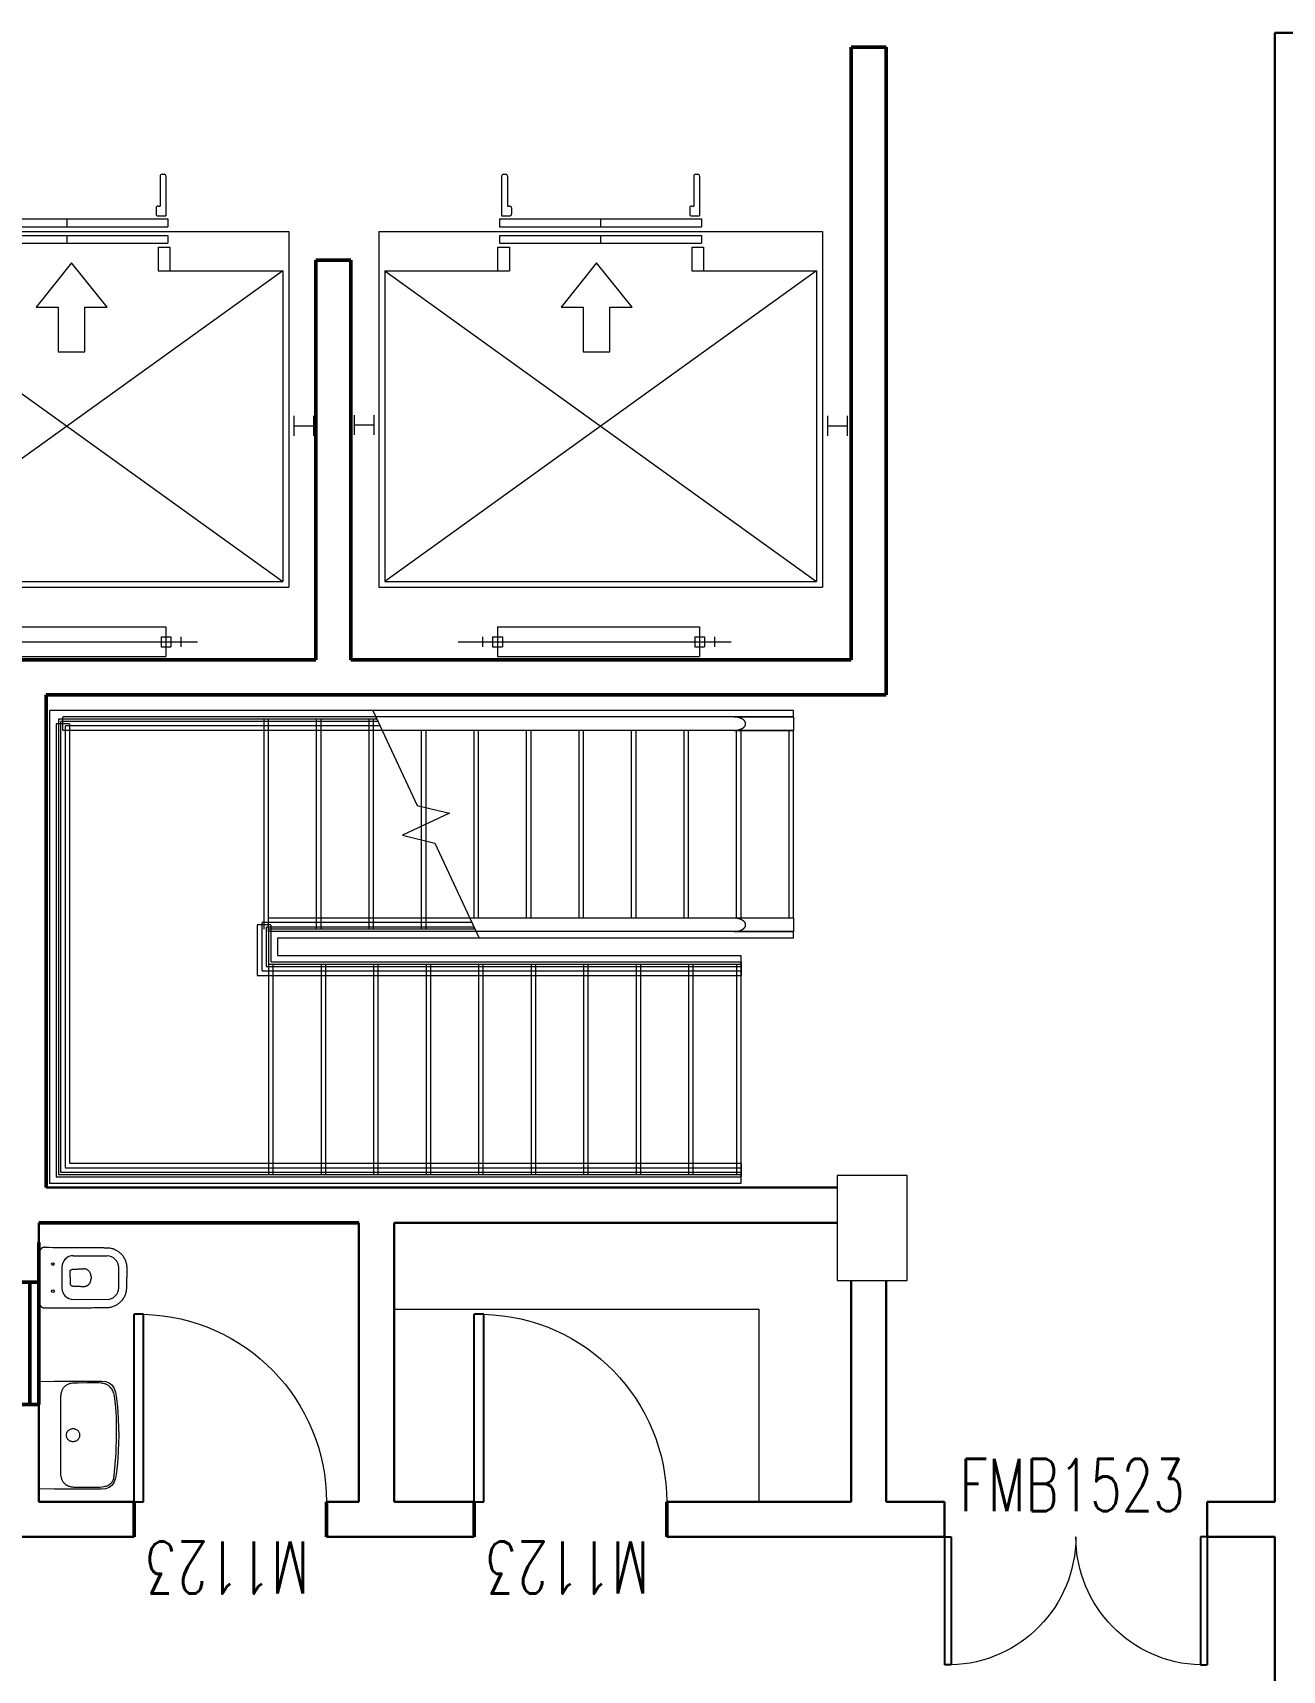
# Model space of a CAD drawing. Header units: inches. Extents: x 675 to 51927, y 19035 to 68555.
# Drawn here: x 27524 to 34664, y 35730 to 45085 of the extents above; entities that cross this region are included whole.
import ezdxf

# ---------------------------------------------------------------- set-up
doc = ezdxf.new("R2010")
doc.units = ezdxf.units.IN
doc.header["$LTSCALE"] = 0.5
doc.header["$MEASUREMENT"] = 0
doc.linetypes.add('Overhead 1_16_', pattern=[2.579687, 1.5875, -0.992188])
for name, color, linetype, lineweight in [('00I-FURN', 30, 'Continuous', 9), ('A-FLOR-HRAL', 11, 'Continuous', 9), ('A-FLOR-HRAL-MBND', 5, 'Overhead 1_16_', 9), ('Column', 192, 'Continuous', 13), ('S-STRS', 31, 'Continuous', 9), ('S-STRS-MBND', 50, 'Overhead 1_16_', 9), ('Wall', 113, 'Continuous', 50), ('Window Interior', 170, 'Continuous', 50)]:
    doc.layers.add(name, color=color, linetype=linetype, lineweight=lineweight)
for name, color, linetype in [('Door Double', 220, 'Continuous'), ('DOOR Single', 242, 'Continuous'), ('DOOR_FIRE_TEXT', 7, 'Continuous'), ('WINDOW_TEXT', 7, 'Continuous')]:
    doc.layers.add(name, color=color, linetype=linetype)
doc.styles.add('_TCH_WINDOW', font='SIMPLEX', dxfattribs={"height": 3.5, "bigfont": 'GBCBIG'})

# ---------------------------------------------------------------- blocks, each defined once
blk = doc.blocks.new('$WINLIB2D$00000004')
at = {"color": 0}
for points in [[(-0.5, 0.5), (-0.5, -0.5)], [(-0.5, 0.5), (0.5, 0.5)], [(0.5, -0.5), (0.5, 0.5)], [(-0.5, 0.241), (0.5, 0.241)], [(-0.5, -0.5), (0.5, -0.5)]]:
    blk.add_lwpolyline(points, dxfattribs=at)
blk = doc.blocks.new('$DorLib2D$00000002')
for p, q in [((-0.5, 0), (-0.5, 0.4875)), ((-0.475, 0.4875), (-0.5, 0.4875)), ((-0.475, 0), (-0.475, 0.4875)), ((0.475, 0), (0.475, 0.4875)), ((0.475, 0.4875), (0.5, 0.4875)), ((0.5, 0), (0.5, 0.4875)), ((-0.5, 0), (-0.475, 0)), ((0.5, 0), (0.475, 0))]:
    blk.add_line(p, q)
at = {"lineweight": 13}
for centre, start, end in [((-0.4875, 0), 0, 88.53072), ((0.4875, 0), 91.46928, 180)]:
    blk.add_arc(centre, 0.4875, start, end, dxfattribs=at)
blk = doc.blocks.new('$DorLib2D$00000001')
for p, q in [((0.45, 0.975), (0.5, 0.975)), ((0.45, 0), (0.45, 0.975)), ((0.5, 0), (0.5, 0.975)), ((0.5, 0), (0.45, 0))]:
    blk.add_line(p, q)
at = {"lineweight": 13}
blk.add_arc((0.475, 0), 0.975, 91.46928, 180, dxfattribs=at)

msp = doc.modelspace()

# ---------------------------------------------------------------- linework, layer by layer
at = {"layer": '00I-FURN'}
for p, q in [((28251.7, 44265.2), (28251.7, 44095.5)), ((28263.1, 44276.6), (28274.4, 44276.6)), ((28285.7, 44265.2), (28285.7, 44038.9)), ((30203.4, 44265.2), (30203.4, 44038.9)), ((30214.7, 44276.6), (30226, 44276.6)), ((30237.3, 44265.2), (30237.3, 44095.5)), ((31301, 44265.2), (31301, 44095.5)), ((31312.3, 44276.6), (31323.7, 44276.6)), ((31335, 44265.2), (31335, 44038.9)), ((28229.1, 44084.2), (28229.1, 44050.2)), ((28240.4, 44095.5), (28251.7, 44095.5)), ((30237.3, 44095.5), (30248.6, 44095.5)), ((30259.9, 44084.2), (30259.9, 44050.2)), ((31278.4, 44084.2), (31278.4, 44050.2)), ((31289.7, 44095.5), (31301, 44095.5)), ((27142.8, 44022.5), (28297, 44022.5)), ((27142.8, 43977.3), (28297, 43977.3)), ((27719.9, 44022.5), (27719.9, 43977.3)), ((28240.4, 44038.9), (28285.7, 44038.9)), ((28297, 44022.5), (28297, 43977.3)), ((30192, 44022.5), (31346.3, 44022.5)), ((30192, 44022.5), (30192, 43977.3)), ((30192, 43977.3), (31346.3, 43977.3)), ((30203.4, 44038.9), (30248.6, 44038.9)), ((30769.2, 44022.5), (30769.2, 43977.3)), ((31289.7, 44038.9), (31335, 44038.9)), ((31346.3, 44022.5), (31346.3, 43977.3)), ((26452.5, 43950.5), (28987.3, 43950.5)), ((27142.8, 43927.9), (28297, 43927.9)), ((27142.8, 43882.6), (28297, 43882.6)), ((27719.9, 43927.9), (27719.9, 43882.6)), ((28297, 43927.9), (28297, 43882.6)), ((28987.3, 43950.5), (28987.3, 41917)), ((29501.7, 43950.5), (29501.7, 41917)), ((29501.7, 43950.5), (32036.6, 43950.5)), ((30192, 43927.9), (31346.3, 43927.9)), ((30192, 43927.9), (30192, 43882.6)), ((30192, 43882.6), (31346.3, 43882.6)), ((30769.2, 43927.9), (30769.2, 43882.6)), ((31346.3, 43927.9), (31346.3, 43882.6)), ((32036.6, 43950.5), (32036.6, 41917)), ((28240.4, 43860), (28240.4, 43724.2)), ((28240.4, 43860), (28308.3, 43860)), ((28308.3, 43860), (28308.3, 43724.2)), ((30180.7, 43860), (30248.6, 43860)), ((30180.7, 43860), (30180.7, 43724.2)), ((30248.6, 43860), (30248.6, 43724.2)), ((31289.7, 43860), (31289.7, 43724.2)), ((31289.7, 43860), (31357.6, 43860)), ((31357.6, 43860), (31357.6, 43724.2)), ((26486.4, 43724.2), (28953.4, 41950.9)), ((28953.4, 43724.2), (26486.4, 41950.9)), ((27746.4, 43771.3), (27543.2, 43517.3)), ((27949.6, 43517.3), (27746.4, 43771.3)), ((28240.4, 43724.2), (28953.4, 43724.2)), ((28953.4, 43724.2), (28953.4, 41950.9)), ((29535.7, 43724.2), (29535.7, 41950.9)), ((29535.7, 43724.2), (30248.6, 43724.2)), ((29535.7, 43724.2), (32002.6, 41950.9)), ((32002.6, 43724.2), (29535.7, 41950.9)), ((30746.4, 43771.3), (30543.2, 43517.3)), ((30949.6, 43517.3), (30746.4, 43771.3)), ((31289.7, 43724.2), (32002.6, 43724.2)), ((32002.6, 43724.2), (32002.6, 41950.9)), ((27543.2, 43517.3), (27670.2, 43517.3)), ((27670.2, 43517.3), (27670.2, 43263.3)), ((27822.6, 43517.3), (27949.6, 43517.3)), ((27822.6, 43263.3), (27822.6, 43517.3)), ((30543.2, 43517.3), (30670.2, 43517.3)), ((30670.2, 43517.3), (30670.2, 43263.3)), ((30822.6, 43263.3), (30822.6, 43517.3)), ((30822.6, 43517.3), (30949.6, 43517.3)), ((27670.2, 43263.3), (27822.6, 43263.3)), ((30670.2, 43263.3), (30822.6, 43263.3)), ((29015.6, 42896.4), (29015.6, 42783.2)), ((29128.8, 42896.4), (29128.8, 42783.2)), ((29360.3, 42900.9), (29360.3, 42787.8)), ((29473.5, 42900.9), (29473.5, 42787.8)), ((32064.9, 42896.4), (32064.9, 42783.2)), ((32178, 42896.4), (32178, 42783.2)), ((29015.6, 42839.8), (29128.8, 42839.8)), ((29473.5, 42844.3), (29360.3, 42844.3)), ((32064.9, 42839.8), (32178, 42839.8)), ((26452.5, 41917), (28987.3, 41917)), ((26486.4, 41950.9), (28953.4, 41950.9)), ((29501.7, 41917), (32036.6, 41917)), ((29535.7, 41950.9), (32002.6, 41950.9)), ((27130.3, 41690.7), (28285.7, 41690.7)), ((28257.4, 41634.1), (28257.4, 41577.5)), ((28257.4, 41634.1), (28314, 41634.1)), ((28285.7, 41690.7), (28285.7, 41520.9)), ((28314, 41634.1), (28314, 41577.5)), ((28370.6, 41634.1), (28370.6, 41577.5)), ((30094.7, 41634.1), (30094.7, 41577.5)), ((30151.3, 41634.1), (30207.9, 41634.1)), ((30151.3, 41634.1), (30151.3, 41577.5)), ((30179.6, 41690.7), (31335, 41690.7)), ((30179.6, 41690.7), (30179.6, 41520.9)), ((30207.9, 41634.1), (30207.9, 41577.5)), ((31306.7, 41634.1), (31306.7, 41577.5)), ((31306.7, 41634.1), (31363.3, 41634.1)), ((31335, 41690.7), (31335, 41520.9)), ((31363.3, 41634.1), (31363.3, 41577.5)), ((31419.8, 41634.1), (31419.8, 41577.5)), ((26906.3, 41605.8), (28464.8, 41605.8)), ((28257.4, 41577.5), (28314, 41577.5)), ((29955.6, 41605.8), (31514.1, 41605.8)), ((30151.3, 41577.5), (30207.9, 41577.5)), ((31306.7, 41577.5), (31363.3, 41577.5)), ((27130.3, 41520.9), (28285.7, 41520.9)), ((30179.6, 41520.9), (31335, 41520.9)), ((27756.1, 38097.9), (27949.1, 38096.9)), ((27691.3, 38033.4), (27691.3, 37912.5)), ((28015.3, 37915.4), (28015.3, 38030.5)), ((27857.3, 37980.2), (27857.3, 37965.7)), ((27756.1, 37848), (27949.1, 37849)), ((31674.6, 37791.4), (29588.5, 37791.4)), ((31674.6, 36691.3), (31674.6, 37791.4)), ((27559.8, 37379.9), (27647.5, 37381.2)), ((27647.5, 37381.2), (27737.2, 37381.8)), ((27691.7, 37329.9), (27690.4, 37327)), ((27693.1, 37332.8), (27691.7, 37329.9)), ((27694.6, 37335.5), (27693.1, 37332.8)), ((27696.3, 37338.3), (27694.6, 37335.5)), ((27698.2, 37340.9), (27696.3, 37338.3)), ((27700.1, 37343.4), (27698.2, 37340.9)), ((27702.2, 37345.9), (27700.1, 37343.4)), ((27704.5, 37348.3), (27702.2, 37345.9)), ((27706.8, 37350.5), (27704.5, 37348.3)), ((27709.2, 37352.7), (27706.8, 37350.5)), ((27711.8, 37354.7), (27709.2, 37352.7)), ((27714.4, 37356.7), (27711.8, 37354.7)), ((27717.1, 37358.5), (27714.4, 37356.7)), ((27719.9, 37360.2), (27717.1, 37358.5)), ((27722.7, 37361.7), (27719.9, 37360.2)), ((27725.6, 37363.1), (27722.7, 37361.7)), ((27728.6, 37364.4), (27725.6, 37363.1)), ((27731.6, 37365.6), (27728.6, 37364.4)), ((27734.7, 37366.6), (27731.6, 37365.6)), ((27737.8, 37367.4), (27734.7, 37366.6)), ((27737.2, 37381.8), (27782, 37381.8)), ((27744.1, 37368.8), (27737.8, 37367.4)), ((27750.6, 37369.7), (27744.1, 37368.8)), ((27757.1, 37370.3), (27750.6, 37369.7)), ((27770.3, 37370.7), (27757.1, 37370.3)), ((27783.6, 37370.7), (27770.3, 37370.7)), ((27782, 37381.8), (27826.8, 37381.7)), ((27835.9, 37371.2), (27783.6, 37370.7)), ((27826.8, 37381.7), (27871.7, 37381.4)), ((27888.1, 37371.3), (27835.9, 37371.2)), ((27871.7, 37381.4), (27916.5, 37380.8)), ((27901.4, 37371.1), (27888.1, 37371.3)), ((27914.6, 37370.4), (27901.4, 37371.1)), ((27921.1, 37369.7), (27914.6, 37370.4)), ((27916.5, 37380.8), (27939.1, 37378.7)), ((27927.6, 37368.6), (27921.1, 37369.7)), ((27933.9, 37367.1), (27927.6, 37368.6)), ((27936.9, 37366.1), (27933.9, 37367.1)), ((27940, 37365.1), (27936.9, 37366.1)), ((27939.1, 37378.7), (27960.1, 37372)), ((27943, 37363.8), (27940, 37365.1)), ((27945.9, 37362.5), (27943, 37363.8)), ((27948.8, 37361), (27945.9, 37362.5)), ((27951.6, 37359.4), (27948.8, 37361)), ((27957.1, 37355.8), (27951.6, 37359.4)), ((27962.2, 37351.7), (27957.1, 37355.8)), ((27960.1, 37372), (27977.8, 37358.6)), ((27967, 37347.3), (27962.2, 37351.7)), ((27971.4, 37342.4), (27967, 37347.3)), ((27975.5, 37337.3), (27971.4, 37342.4)), ((27979, 37331.8), (27975.5, 37337.3)), ((27977.8, 37358.6), (27990.5, 37340)), ((27982.1, 37326.1), (27979, 37331.8)), ((27990.5, 37340), (27997.4, 37318.9)), ((27683, 37281.8), (27682.2, 37072.9)), ((27683.8, 37295.1), (27683, 37281.8)), ((27684.4, 37301.7), (27683.8, 37295.1)), ((27685.3, 37308.2), (27684.4, 37301.7)), ((27686.6, 37314.7), (27685.3, 37308.2)), ((27688.3, 37320.9), (27686.6, 37314.7)), ((27689.3, 37324), (27688.3, 37320.9)), ((27690.4, 37327), (27689.3, 37324)), ((27984.7, 37320.2), (27982.1, 37326.1)), ((27987, 37314.2), (27984.7, 37320.2)), ((27988.8, 37307.9), (27987, 37314.2)), ((27991.8, 37295.1), (27988.8, 37307.9)), ((27993.9, 37282.1), (27991.8, 37295.1)), ((27998.9, 37230.2), (27993.9, 37282.1)), ((27997.4, 37318.9), (28000.9, 37296.6)), ((28000.9, 37296.6), (28006, 37252.1)), ((28006, 37252.1), (28009.8, 37207.4)), ((28002.2, 37178.1), (27998.9, 37230.2)), ((28003.7, 37073.7), (28002.2, 37178.1)), ((28009.8, 37207.4), (28012.9, 37162.6)), ((28012.9, 37162.6), (28015.4, 37073)), ((27682.2, 37072.9), (27682.1, 36864.1)), ((27716.8, 37072.9), (27717, 37076.6)), ((27717, 37069.2), (27716.8, 37072.9)), ((27717, 37076.6), (27717.5, 37080.3)), ((27717.5, 37065.6), (27717, 37069.2)), ((27717.5, 37080.3), (27718.4, 37083.9)), ((27718.4, 37062), (27717.5, 37065.6)), ((27718.4, 37083.9), (27719.7, 37087.4)), ((27719.7, 37058.5), (27718.4, 37062)), ((27719.7, 37087.4), (27721.3, 37090.7)), ((27721.3, 37055.1), (27719.7, 37058.5)), ((27721.3, 37090.7), (27723.2, 37093.9)), ((27723.2, 37052), (27721.3, 37055.1)), ((27723.2, 37093.9), (27725.4, 37096.9)), ((27725.4, 37049), (27723.2, 37052)), ((27725.4, 37096.9), (27727.8, 37099.6)), ((27727.8, 37046.2), (27725.4, 37049)), ((27727.8, 37099.6), (27730.6, 37102.1)), ((27730.6, 37102.1), (27733.6, 37104.3)), ((27733.6, 37104.3), (27736.7, 37106.2)), ((27736.7, 37106.2), (27740.1, 37107.8)), ((27740.1, 37107.8), (27743.6, 37109)), ((27743.6, 37109), (27747.2, 37109.9)), ((27747.2, 37109.9), (27750.8, 37110.5)), ((27750.8, 37110.5), (27754.5, 37110.7)), ((27754.5, 37110.7), (27758.2, 37110.5)), ((27758.2, 37110.5), (27761.9, 37109.9)), ((27761.9, 37109.9), (27765.5, 37109)), ((27765.5, 37109), (27769, 37107.8)), ((27769, 37107.8), (27772.3, 37106.2)), ((27772.3, 37106.2), (27775.5, 37104.3)), ((27775.5, 37104.3), (27778.5, 37102.1)), ((27778.5, 37102.1), (27781.2, 37099.6)), ((27781.2, 37099.6), (27783.7, 37096.9)), ((27783.7, 37049), (27781.2, 37046.2)), ((27783.7, 37096.9), (27785.9, 37093.9)), ((27785.9, 37052), (27783.7, 37049)), ((27785.9, 37093.9), (27787.8, 37090.7)), ((27787.8, 37055.1), (27785.9, 37052)), ((27787.8, 37090.7), (27789.4, 37087.4)), ((27789.4, 37058.5), (27787.8, 37055.1)), ((27789.4, 37087.4), (27790.6, 37083.9)), ((27790.6, 37062), (27789.4, 37058.5)), ((27790.6, 37083.9), (27791.5, 37080.3)), ((27791.5, 37065.6), (27790.6, 37062)), ((27791.5, 37080.3), (27792.1, 37076.6)), ((27792.1, 37069.2), (27791.5, 37065.6)), ((27792.1, 37076.6), (27792.3, 37072.9)), ((27792.3, 37072.9), (27792.1, 37069.2)), ((28000.9, 36969.3), (28003.7, 37073.7)), ((28015.4, 37073), (28014.5, 37028.1)), ((27730.6, 37043.8), (27727.8, 37046.2)), ((27733.6, 37041.5), (27730.6, 37043.8)), ((27736.7, 37039.6), (27733.6, 37041.5)), ((27740.1, 37038.1), (27736.7, 37039.6)), ((27743.6, 37036.8), (27740.1, 37038.1)), ((27747.2, 37035.9), (27743.6, 37036.8)), ((27750.8, 37035.4), (27747.2, 37035.9)), ((27754.5, 37035.2), (27750.8, 37035.4)), ((27758.2, 37035.4), (27754.5, 37035.2)), ((27761.9, 37035.9), (27758.2, 37035.4)), ((27765.5, 37036.8), (27761.9, 37035.9)), ((27769, 37038.1), (27765.5, 37036.8)), ((27772.3, 37039.6), (27769, 37038.1)), ((27775.5, 37041.5), (27772.3, 37039.6)), ((27778.5, 37043.8), (27775.5, 37041.5)), ((27781.2, 37046.2), (27778.5, 37043.8)), ((27991.9, 36865.2), (28000.9, 36969.3)), ((28012.9, 36983.3), (28009.9, 36938.6)), ((28014.5, 37028.1), (28012.9, 36983.3)), ((27682.1, 36864.1), (27682.9, 36850.8)), ((27989.2, 36838.7), (27991.9, 36865.2)), ((28006, 36893.9), (28000.9, 36849.3)), ((28009.9, 36938.6), (28006, 36893.9)), ((27682.9, 36850.8), (27683.6, 36844.3)), ((27683.6, 36844.3), (27684.7, 36837.8)), ((27684.7, 36837.8), (27686.1, 36831.4)), ((27686.1, 36831.4), (27687.9, 36825.2)), ((27687.9, 36825.2), (27689, 36822.2)), ((27689, 36822.2), (27690.2, 36819.2)), ((27690.2, 36819.2), (27691.5, 36816.3)), ((27691.5, 36816.3), (27693, 36813.5)), ((27693, 36813.5), (27694.7, 36810.7)), ((27694.7, 36810.7), (27696.5, 36808)), ((27696.5, 36808), (27698.4, 36805.4)), ((27698.4, 36805.4), (27700.4, 36802.9)), ((27700.4, 36802.9), (27702.6, 36800.5)), ((27702.6, 36800.5), (27704.9, 36798.2)), ((27704.9, 36798.2), (27707.2, 36796)), ((27707.2, 36796), (27709.7, 36793.8)), ((27709.7, 36793.8), (27715, 36789.9)), ((27715, 36789.9), (27720.5, 36786.5)), ((27720.5, 36786.5), (27726.3, 36783.5)), ((27726.3, 36783.5), (27729.3, 36782.2)), ((27729.3, 36782.2), (27732.3, 36781.1)), ((27732.3, 36781.1), (27735.4, 36780.1)), ((27735.4, 36780.1), (27738.5, 36779.2)), ((27738.5, 36779.2), (27744.8, 36777.9)), ((27744.8, 36777.9), (27751.2, 36776.9)), ((27751.2, 36776.9), (27757.9, 36776.3)), ((27757.9, 36776.3), (27771.8, 36775.9)), ((27771.8, 36775.9), (27786.5, 36776)), ((27786.5, 36776), (27851, 36776)), ((27851, 36776), (27881.2, 36775.8)), ((27881.2, 36775.8), (27908.6, 36776.6)), ((27908.6, 36776.6), (27921.1, 36777.7)), ((27921.1, 36777.7), (27932.8, 36779.7)), ((27932.8, 36779.7), (27938.4, 36780.9)), ((27938.4, 36780.9), (27943.8, 36782.4)), ((27960.1, 36773.9), (27939.1, 36767.2)), ((27943.8, 36782.4), (27948.9, 36784.2)), ((27948.9, 36784.2), (27953.8, 36786.3)), ((27953.8, 36786.3), (27958.6, 36788.7)), ((27958.6, 36788.7), (27963.1, 36791.3)), ((27977.8, 36787.4), (27960.1, 36773.9)), ((27963.1, 36791.3), (27965.2, 36792.8)), ((27965.2, 36792.8), (27967.3, 36794.4)), ((27967.3, 36794.4), (27969.3, 36796)), ((27969.3, 36796), (27971.2, 36797.7)), ((27971.2, 36797.7), (27973, 36799.6)), ((27973, 36799.6), (27974.8, 36801.5)), ((27974.8, 36801.5), (27976.4, 36803.5)), ((27976.4, 36803.5), (27978, 36805.6)), ((27990.5, 36805.9), (27977.8, 36787.4)), ((27978, 36805.6), (27979.5, 36807.8)), ((27979.5, 36807.8), (27980.8, 36810.1)), ((27980.8, 36810.1), (27982.1, 36812.6)), ((27982.1, 36812.6), (27983.3, 36815.1)), ((27983.3, 36815.1), (27984.3, 36817.8)), ((27984.3, 36817.8), (27985.2, 36820.5)), ((27985.2, 36820.5), (27986.9, 36826.3)), ((27986.9, 36826.3), (27988.1, 36832.4)), ((27988.1, 36832.4), (27989.2, 36838.7)), ((27997.4, 36827.1), (27990.5, 36805.9)), ((28000.9, 36849.3), (27997.4, 36827.1)), ((27647.5, 36764.8), (27559.8, 36766)), ((27737.2, 36764.1), (27647.5, 36764.8)), ((27782, 36764.1), (27737.2, 36764.1)), ((27826.8, 36764.2), (27782, 36764.1)), ((27871.7, 36764.5), (27826.8, 36764.2)), ((27916.5, 36765), (27871.7, 36764.5)), ((27939.1, 36767.2), (27916.5, 36765))]:
    msp.add_line(p, q, dxfattribs=at)
for centre in [(27638.8, 38050.5), (27638.8, 37895.5)]:
    msp.add_circle(centre, 7.5, dxfattribs=at)
for centre, radius, start, end in [((28263.1, 44265.2), 11.3, 90, 180), ((28274.4, 44265.2), 11.3, 0, 90), ((30214.7, 44265.2), 11.3, 90, 180), ((30226, 44265.2), 11.3, 0, 90), ((31312.3, 44265.2), 11.3, 90, 180), ((31323.7, 44265.2), 11.3, 0, 90), ((28240.4, 44084.2), 11.3, 90, 180), ((30248.6, 44084.2), 11.3, 0, 90), ((31289.7, 44084.2), 11.3, 90, 180), ((28240.4, 44050.2), 11.3, 180, 270), ((30248.6, 44050.2), 11.3, 270, 0), ((31289.7, 44050.2), 11.3, 180, 270), ((27593.4, 38112.4), 33.6, 130.81433, 179.99742), ((27755.8, 38033.4), 64.5, 89.70502, 180), ((27948.8, 38030.5), 66.5, 0, 89.70502), ((27755.8, 37912.5), 64.5, 180, 270.29498), ((27948.8, 37915.4), 66.5, 270.29498, 0), ((27593.4, 37833.5), 33.6, 180.00414, 229.20854)]:
    msp.add_arc(centre, radius, start, end, dxfattribs=at)
for points, knots in [([(27594, 38146.3), (27593.4, 38146.3), (27591.6, 38146.3), (27588.8, 38146), (27585.7, 38145.4), (27582.5, 38144.4), (27579.5, 38143.2), (27576.6, 38141.7), (27574, 38140), (27572.5, 38138.7), (27571.8, 38138.2)], [0, 0, 0, 0, 0.0851159, 0.2134022, 0.3486192, 0.4827037, 0.6175376, 0.7538046, 0.8895639, 1, 1, 1, 1]), ([(27594, 38146.3), (27653.3, 38145.9), (27712.6, 38145.5), (27786.6, 38145), (27801.4, 38144.9), (27823.7, 38144.7), (27831.1, 38144.7), (27845.9, 38144.6), (27853.3, 38144.6), (27875.5, 38144.5), (27890.3, 38144.4), (27912.5, 38144.3), (27920, 38144.2), (27931.1, 38144.2), (27934.8, 38144.1), (27940.3, 38144.1), (27942.2, 38144.1), (27945, 38144.1), (27945.9, 38144.1), (27947.7, 38144), (27948.7, 38144), (27949.6, 38144)], [0, 0, 0, 0, 0.5, 0.5, 0.625, 0.625, 0.6875, 0.6875, 0.75, 0.75, 0.875, 0.875, 0.9375, 0.9375, 0.96875, 0.96875, 0.984375, 0.984375, 0.992187, 0.992187, 1, 1, 1, 1]), ([(27949.6, 38144), (27952.3, 38143.9), (27957.6, 38143.6), (27966.5, 38142.3), (27976.1, 38140.2), (27986.4, 38136.9), (27996, 38132.7), (28004.9, 38127.9), (28013.1, 38122.6), (28020.7, 38116.6), (28027.9, 38110), (28034.5, 38102.8), (28040.5, 38095), (28045.8, 38086.8), (28050.4, 38078.1), (28054.2, 38069.2), (28057.2, 38059.9), (28059.5, 38050.4), (28061, 38040.6), (28061.2, 38033.9), (28061.3, 38030.6)], [0, 0, 0, 0, 0.045687, 0.091373, 0.15284, 0.214444, 0.275914, 0.33116, 0.3866, 0.442041, 0.497288, 0.5529, 0.608712, 0.664523, 0.720132, 0.77556, 0.831189, 0.886816, 0.94224, 1, 1, 1, 1]), ([(27737.7, 37973), (27737.7, 37974.4), (27737.7, 37975.9), (27737.7, 37978.2), (27737.8, 37978.9), (27737.8, 37980.4), (27737.8, 37981.1), (27737.9, 37984.9), (27738, 37987.8), (27738.1, 37992.2), (27738.1, 37993.7), (27738.1, 37996.7), (27738.2, 37998.1), (27738.2, 38002.5), (27738.2, 38005.4), (27738.2, 38008.3)], [0, 0, 0, 0, 0.125, 0.125, 0.1875, 0.1875, 0.25, 0.25, 0.5, 0.5, 0.625, 0.625, 0.75, 0.75, 1, 1, 1, 1]), ([(27738.2, 38008.3), (27738.2, 38008.5), (27738.2, 38008.8), (27738.1, 38009.3), (27738.1, 38009.6), (27738.1, 38010.2), (27738.2, 38010.5), (27738.2, 38011), (27738.3, 38011.1), (27738.4, 38011.4), (27738.4, 38011.6), (27738.6, 38012.1), (27738.7, 38012.4), (27738.9, 38012.8), (27739, 38012.9), (27739.1, 38013.2), (27739.2, 38013.4), (27739.5, 38013.8), (27739.7, 38014), (27740.1, 38014.5), (27740.3, 38014.7), (27740.9, 38015.4), (27741.3, 38015.7), (27742.2, 38016.4), (27742.6, 38016.8), (27744, 38017.7), (27744.9, 38018.1), (27746.8, 38019), (27747.8, 38019.4), (27749.7, 38020), (27750.7, 38020.3), (27752.7, 38020.8), (27753.8, 38021), (27755.9, 38021.2), (27757, 38021.3), (27758.1, 38021.3)], [0, 0, 0, 0, 0.03125, 0.03125, 0.0625, 0.0625, 0.09375, 0.09375, 0.109375, 0.109375, 0.125, 0.125, 0.15625, 0.15625, 0.171875, 0.171875, 0.1875, 0.1875, 0.21875, 0.21875, 0.25, 0.25, 0.3125, 0.3125, 0.375, 0.375, 0.5, 0.5, 0.625, 0.625, 0.75, 0.75, 0.875, 0.875, 1, 1, 1, 1]), ([(27758.1, 38021.3), (27761.2, 38021.5), (27767.4, 38021.7), (27776.7, 38022), (27792.1, 38022.6), (27804.5, 38023), (27813.8, 38023.3)], [0, 0, 0, 0, 0.166649, 0.333411, 0.500175, 1, 1, 1, 1]), ([(27857.3, 37980.2), (27857.3, 37983.2), (27857, 37986.1), (27856.2, 37990.3), (27855.8, 37991.8), (27855, 37994.6), (27854.5, 37996), (27852.8, 38000), (27851.5, 38002.6), (27848.3, 38007.3), (27846.4, 38009.5), (27842.4, 38013.5), (27840.2, 38015.2), (27835.4, 38018.3), (27832.9, 38019.6), (27829, 38021.1), (27827.7, 38021.5), (27825.6, 38022.1), (27824.9, 38022.2), (27823.6, 38022.5), (27822.9, 38022.7), (27819.4, 38023.2), (27816.6, 38023.4), (27813.8, 38023.3)], [0, 0, 0, 0, 0.125, 0.125, 0.1875, 0.1875, 0.25, 0.25, 0.375, 0.375, 0.5, 0.5, 0.625, 0.625, 0.75, 0.75, 0.8125, 0.8125, 0.84375, 0.84375, 0.875, 0.875, 1, 1, 1, 1]), ([(28061.3, 38030.6), (28061.4, 38025.2), (28061.4, 38006), (28061.4, 37986.8), (28061.5, 37973)], [0, 0, 0, 0, 0.277738, 1, 1, 1, 1]), ([(27737.7, 37973), (27737.7, 37971.5), (27737.7, 37970), (27737.7, 37967.7), (27737.8, 37967), (27737.8, 37965.5), (27737.8, 37964.8), (27737.9, 37961), (27738, 37958.1), (27738.1, 37953.7), (27738.1, 37952.2), (27738.1, 37949.3), (27738.2, 37947.8), (27738.2, 37943.4), (27738.2, 37940.5), (27738.2, 37937.6)], [0, 0, 0, 0, 0.125, 0.125, 0.1875, 0.1875, 0.25, 0.25, 0.5, 0.5, 0.625, 0.625, 0.75, 0.75, 1, 1, 1, 1]), ([(27738.2, 37937.6), (27738.2, 37937.4), (27738.2, 37937.1), (27738.1, 37936.6), (27738.1, 37936.3), (27738.1, 37935.7), (27738.2, 37935.4), (27738.2, 37934.9), (27738.3, 37934.8), (27738.4, 37934.5), (27738.4, 37934.3), (27738.6, 37933.8), (27738.7, 37933.5), (27738.9, 37933.1), (27739, 37933), (27739.1, 37932.7), (27739.2, 37932.5), (27739.5, 37932.1), (27739.7, 37931.9), (27740.1, 37931.4), (27740.3, 37931.2), (27740.9, 37930.5), (27741.3, 37930.2), (27742.2, 37929.5), (27742.6, 37929.1), (27744, 37928.2), (27744.9, 37927.8), (27746.8, 37926.9), (27747.8, 37926.5), (27749.7, 37925.9), (27750.7, 37925.6), (27752.7, 37925.1), (27753.8, 37924.9), (27755.9, 37924.7), (27757, 37924.6), (27758.1, 37924.6)], [0, 0, 0, 0, 0.03125, 0.03125, 0.0625, 0.0625, 0.09375, 0.09375, 0.109375, 0.109375, 0.125, 0.125, 0.15625, 0.15625, 0.171875, 0.171875, 0.1875, 0.1875, 0.21875, 0.21875, 0.25, 0.25, 0.3125, 0.3125, 0.375, 0.375, 0.5, 0.5, 0.625, 0.625, 0.75, 0.75, 0.875, 0.875, 1, 1, 1, 1]), ([(27758.1, 37924.6), (27761.2, 37924.5), (27767.4, 37924.2), (27776.7, 37923.9), (27792.1, 37923.3), (27804.5, 37922.9), (27813.8, 37922.6)], [0, 0, 0, 0, 0.166649, 0.333411, 0.500175, 1, 1, 1, 1]), ([(27813.8, 37922.6), (27814, 37922.6), (27814.4, 37922.6), (27814.9, 37922.6), (27815.5, 37922.6), (27816.1, 37922.6), (27816.6, 37922.6), (27817.2, 37922.6), (27817.8, 37922.6), (27818.3, 37922.7), (27818.9, 37922.7), (27819.5, 37922.8), (27820, 37922.8), (27820.6, 37922.9), (27821.1, 37923), (27821.7, 37923), (27822.3, 37923.1), (27822.8, 37923.2), (27823.7, 37923.4), (27824.9, 37923.6), (27826.5, 37924.1), (27828.3, 37924.6), (27830.4, 37925.3), (27832.8, 37926.4), (27835.7, 37927.8), (27838.7, 37929.7), (27841.6, 37931.9), (27844.3, 37934.3), (27846.9, 37936.9), (27849.3, 37940.1), (27851.8, 37943.9), (27853.4, 37947.2), (27854.3, 37949.5), (27854.7, 37950.5), (27855, 37951.5), (27855.4, 37952.5), (27855.7, 37953.5), (27856, 37954.6), (27856.2, 37955.7), (27856.5, 37956.9), (27856.7, 37958.1), (27856.9, 37959.3), (27857, 37960.5), (27857.1, 37961.8), (27857.2, 37963.1), (27857.3, 37964.4), (27857.3, 37965.3), (27857.3, 37965.7)], [0, 0, 0, 0, 0.008226, 0.016444, 0.024655, 0.032862, 0.041066, 0.049267, 0.057466, 0.065666, 0.073868, 0.082072, 0.09028, 0.098494, 0.106714, 0.114942, 0.123179, 0.131426, 0.139686, 0.160741, 0.185305, 0.213382, 0.244976, 0.280089, 0.330912, 0.383221, 0.437023, 0.492326, 0.541013, 0.599203, 0.666895, 0.744087, 0.758741, 0.773738, 0.789079, 0.804764, 0.820793, 0.837166, 0.853883, 0.870944, 0.888349, 0.906097, 0.92419, 0.942627, 0.961407, 0.980532, 1, 1, 1, 1]), ([(27949.6, 37801.9), (27952.3, 37802), (27957.6, 37802.3), (27966.5, 37803.6), (27976.1, 37805.7), (27986.4, 37809), (27996, 37813.2), (28004.9, 37818), (28013.1, 37823.3), (28020.7, 37829.3), (28027.9, 37835.9), (28034.5, 37843.1), (28040.5, 37850.9), (28045.8, 37859.1), (28050.4, 37867.8), (28054.2, 37876.7), (28057.2, 37886), (28059.5, 37895.5), (28061, 37905.3), (28061.2, 37912), (28061.3, 37915.3)], [0, 0, 0, 0, 0.045687, 0.091373, 0.15284, 0.214444, 0.275914, 0.33116, 0.3866, 0.442041, 0.497288, 0.5529, 0.608712, 0.664523, 0.720132, 0.77556, 0.831189, 0.886816, 0.94224, 1, 1, 1, 1]), ([(28061.3, 37915.3), (28061.4, 37920.7), (28061.4, 37939.9), (28061.4, 37959.1), (28061.5, 37973)], [0, 0, 0, 0, 0.277738, 1, 1, 1, 1]), ([(27571.8, 37807.8), (27573, 37806.7), (27573.8, 37806.1), (27575, 37805.3), (27575.4, 37805), (27576.3, 37804.5), (27576.7, 37804.3), (27578.8, 37803.1), (27580.6, 37802.3), (27583.4, 37801.3), (27584.3, 37801), (27585.7, 37800.6), (27586.2, 37800.5), (27587.2, 37800.3), (27587.7, 37800.2), (27590.1, 37799.8), (27592.1, 37799.6), (27594, 37799.6)], [0, 0, 0, 0, 0.125, 0.125, 0.1875, 0.1875, 0.25, 0.25, 0.5, 0.5, 0.625, 0.625, 0.6875, 0.6875, 0.75, 0.75, 1, 1, 1, 1]), ([(27594, 37799.6), (27653.3, 37800), (27712.6, 37800.5), (27786.6, 37800.9), (27801.4, 37801), (27823.7, 37801.2), (27831.1, 37801.2), (27845.9, 37801.3), (27853.3, 37801.3), (27875.5, 37801.4), (27890.3, 37801.5), (27912.5, 37801.6), (27920, 37801.7), (27931.1, 37801.7), (27934.8, 37801.8), (27940.3, 37801.8), (27942.2, 37801.8), (27945, 37801.8), (27945.9, 37801.8), (27947.7, 37801.9), (27948.7, 37801.9), (27949.6, 37801.9)], [0, 0, 0, 0, 0.5, 0.5, 0.625, 0.625, 0.6875, 0.6875, 0.75, 0.75, 0.875, 0.875, 0.9375, 0.9375, 0.96875, 0.96875, 0.984375, 0.984375, 0.992187, 0.992187, 1, 1, 1, 1])]:
    msp.add_open_spline(points, degree=3, knots=knots, dxfattribs=at)
at = {"layer": 'A-FLOR-HRAL', "linetype": 'Overhead 1_16_'}
for p, q in [((27696.5, 41099), (27696.5, 41176.4)), ((29485.4, 41176.4), (27696.5, 41176.4)), ((27735.2, 41137.7), (27657.8, 41137.7)), ((27657.8, 41137.7), (27657.8, 38549.8)), ((29521.5, 41099), (27696.5, 41099)), ((27735.2, 41137.7), (27735.2, 38627.2)), ((28884.4, 39988.5), (28807, 39988.5)), ((28807, 39988.5), (28807, 39699)), ((28871.1, 39949.8), (28871.1, 40027.2)), ((30021.3, 40027.2), (28871.1, 40027.2)), ((30057.4, 39949.8), (28871.1, 39949.8)), ((28884.4, 39988.5), (28884.4, 39776.4)), ((28884.4, 39776.4), (31571.4, 39776.4)), ((31571.4, 39776.4), (31571.4, 39699)), ((28807, 39699), (31571.4, 39699)), ((27657.8, 38549.8), (31571.4, 38549.8)), ((27735.2, 38627.2), (31571.4, 38627.2)), ((31571.4, 38627.2), (31571.4, 38549.8))]:
    msp.add_line(p, q, dxfattribs=at)
at = {"layer": 'A-FLOR-HRAL'}
for p, q in [((29485.4, 41176.4), (29521.5, 41099)), ((31871.4, 41176.4), (29485.4, 41176.4)), ((31871.4, 41175.8), (31531.3, 41175.8)), ((31871.4, 41174.8), (31871.4, 41176.4)), ((31871.4, 41099), (29521.5, 41099)), ((31531.3, 41099.6), (31871.4, 41099.6)), ((30021.3, 40027.2), (30057.4, 39949.8)), ((31871.4, 40027.2), (30021.3, 40027.2)), ((31871.4, 39949.8), (30057.4, 39949.8)), ((31871.4, 40026.6), (31531.3, 40026.6)), ((31531.3, 39950.4), (31871.4, 39950.4)), ((31871.4, 40025.6), (31871.4, 40027.2))]:
    msp.add_line(p, q, dxfattribs=at)
for points, knots in [([(31597.8, 41137.7), (31597.6, 41139.8), (31597.2, 41142.8), (31596.1, 41146.1), (31595.3, 41147.8), (31594.7, 41149.2), (31594, 41150.4), (31592.9, 41152.1), (31591.4, 41154.1), (31589.7, 41155.9), (31588.2, 41157.3), (31587.2, 41158.4), (31586.1, 41159.3), (31584.5, 41160.6), (31582.5, 41162.1), (31579.9, 41163.7), (31577.4, 41165.2), (31574.7, 41166.6), (31572, 41167.8), (31569.3, 41169), (31565.5, 41170.4), (31560.8, 41171.9), (31553.1, 41173.8), (31543.2, 41175.4), (31535.3, 41175.8), (31531.3, 41175.8)], [0, 0, 0, 0, 0.071429, 0.107143, 0.125, 0.142857, 0.160714, 0.178571, 0.214286, 0.25, 0.267857, 0.285714, 0.303571, 0.321429, 0.357143, 0.392857, 0.428571, 0.464286, 0.5, 0.535714, 0.571429, 0.642857, 0.714286, 0.857143, 1, 1, 1, 1]), ([(31871.4, 41175.8), (31871.4, 41175.8), (31871.4, 41175.2), (31871.4, 41172.3), (31871.4, 41167.7), (31871.4, 41160.6), (31871.4, 41152.4), (31871.4, 41144.1), (31871.4, 41139.9), (31871.4, 41137.7)], [0, 0, 0, 0, 0.142857, 0.285714, 0.428571, 0.571429, 0.785714, 0.892857, 1, 1, 1, 1]), ([(31531.3, 41099.6), (31536, 41099.6), (31542.9, 41100), (31552.1, 41101.4), (31557.7, 41102.7), (31562.2, 41103.9), (31565.5, 41105), (31568.8, 41106.2), (31572, 41107.5), (31575.2, 41109), (31578.3, 41110.7), (31580.8, 41112.2), (31582.7, 41113.5), (31584.1, 41114.5), (31585.4, 41115.6), (31587.2, 41117.1), (31589.4, 41119.1), (31591.4, 41121.2), (31592.8, 41123.1), (31593.7, 41124.5), (31594.5, 41126), (31595.5, 41128), (31596.9, 41131.7), (31597.6, 41135.2), (31597.8, 41137.7)], [0, 0, 0, 0, 0.166667, 0.25, 0.333333, 0.375, 0.416667, 0.458333, 0.5, 0.541667, 0.583333, 0.625, 0.645833, 0.666667, 0.6875, 0.708333, 0.75, 0.791667, 0.8125, 0.833333, 0.854167, 0.875, 0.916667, 1, 1, 1, 1]), ([(31871.4, 41137.7), (31871.4, 41134.8), (31871.4, 41129.2), (31871.4, 41121), (31871.4, 41113.7), (31871.4, 41106.6), (31871.4, 41102.1), (31871.4, 41100), (31871.4, 41099.6), (31871.4, 41099.6)], [0, 0, 0, 0, 0.142857, 0.285714, 0.428571, 0.571429, 0.785714, 0.892857, 1, 1, 1, 1]), ([(31597.8, 39988.5), (31597.6, 39990.6), (31597.2, 39993.6), (31596.1, 39996.9), (31595.3, 39998.6), (31594.7, 40000), (31594, 40001.2), (31592.9, 40002.9), (31591.4, 40004.9), (31589.7, 40006.7), (31588.2, 40008.1), (31587.2, 40009.2), (31586.1, 40010.1), (31584.5, 40011.4), (31582.5, 40012.9), (31579.9, 40014.5), (31577.4, 40016), (31574.7, 40017.4), (31572, 40018.6), (31569.3, 40019.8), (31565.5, 40021.2), (31560.8, 40022.7), (31553.1, 40024.6), (31543.2, 40026.2), (31535.3, 40026.6), (31531.3, 40026.6)], [0, 0, 0, 0, 0.071429, 0.107143, 0.125, 0.142857, 0.160714, 0.178571, 0.214286, 0.25, 0.267857, 0.285714, 0.303571, 0.321429, 0.357143, 0.392857, 0.428571, 0.464286, 0.5, 0.535714, 0.571429, 0.642857, 0.714286, 0.857143, 1, 1, 1, 1]), ([(31531.3, 39950.4), (31536, 39950.4), (31542.9, 39950.8), (31552.1, 39952.2), (31557.7, 39953.5), (31562.2, 39954.7), (31565.5, 39955.8), (31568.8, 39957), (31572, 39958.3), (31575.2, 39959.8), (31578.3, 39961.5), (31580.8, 39963), (31582.7, 39964.3), (31584.1, 39965.3), (31585.4, 39966.4), (31587.2, 39967.9), (31589.4, 39969.9), (31591.4, 39972), (31592.8, 39973.9), (31593.7, 39975.3), (31594.5, 39976.8), (31595.5, 39978.8), (31596.9, 39982.5), (31597.6, 39986), (31597.8, 39988.5)], [0, 0, 0, 0, 0.166667, 0.25, 0.333333, 0.375, 0.416667, 0.458333, 0.5, 0.541667, 0.583333, 0.625, 0.645833, 0.666667, 0.6875, 0.708333, 0.75, 0.791667, 0.8125, 0.833333, 0.854167, 0.875, 0.916667, 1, 1, 1, 1]), ([(31871.4, 40026.6), (31871.4, 40026.6), (31871.4, 40026), (31871.4, 40023.1), (31871.4, 40018.5), (31871.4, 40011.4), (31871.4, 40003.2), (31871.4, 39994.9), (31871.4, 39990.7), (31871.4, 39988.5)], [0, 0, 0, 0, 0.142857, 0.285714, 0.428571, 0.571429, 0.785714, 0.892857, 1, 1, 1, 1]), ([(31871.4, 39988.5), (31871.4, 39985.6), (31871.4, 39980), (31871.4, 39971.8), (31871.4, 39964.5), (31871.4, 39957.4), (31871.4, 39952.9), (31871.4, 39950.8), (31871.4, 39950.4), (31871.4, 39950.4)], [0, 0, 0, 0, 0.142857, 0.285714, 0.428571, 0.571429, 0.785714, 0.892857, 1, 1, 1, 1])]:
    msp.add_open_spline(points, degree=3, knots=knots, dxfattribs=at)
at = {"layer": 'A-FLOR-HRAL-MBND'}
for p, q in [((27683.8, 41150.4), (27683.8, 38575.8)), ((29497.5, 41150.4), (27683.8, 41150.4)), ((27709.2, 41125), (27709.2, 38601.2)), ((29509.4, 41125), (27709.2, 41125)), ((28833, 40001.2), (28833, 39725)), ((30033.4, 40001.2), (28833, 40001.2)), ((30045.3, 39975.8), (28858.4, 39975.8)), ((28858.4, 39975.8), (28858.4, 39750.4)), ((28833, 39725), (31571.4, 39725)), ((28858.4, 39750.4), (31571.4, 39750.4)), ((31571.4, 39750.4), (31571.4, 39725)), ((27683.8, 38575.8), (31571.4, 38575.8)), ((27709.2, 38601.2), (31571.4, 38601.2)), ((31571.4, 38601.2), (31571.4, 38575.8))]:
    msp.add_line(p, q, dxfattribs=at)
at = {"layer": 'Column'}
for p, q in [((32521.4, 38556.3), (32121.4, 38556.3)), ((32121.4, 38556.3), (32121.4, 37956.3)), ((32521.4, 37956.3), (32521.4, 38556.3)), ((32121.4, 37956.3), (32521.4, 37956.3))]:
    msp.add_line(p, q, dxfattribs=at)
at = {"layer": 'S-STRS'}
for p, q in [((31871.4, 41213.9), (29467.9, 41213.9)), ((31871.4, 41176.4), (31871.4, 41213.9)), ((29771.4, 40658.8), (29771.4, 41099)), ((30071.4, 40027.2), (30071.4, 41099)), ((30371.4, 40027.2), (30371.4, 41099)), ((30671.4, 40027.2), (30671.4, 41099)), ((30971.4, 40027.2), (30971.4, 41099)), ((31271.4, 40027.2), (31271.4, 41099)), ((31571.4, 40027.2), (31571.4, 41099)), ((31871.4, 40027.2), (31871.4, 41099)), ((29771.4, 40467.4), (29771.4, 40563.1)), ((31871.4, 39912.3), (31871.4, 39949.8)), ((31871.4, 39912.3), (30074.9, 39912.3))]:
    msp.add_line(p, q, dxfattribs=at)
at = {"layer": 'S-STRS', "linetype": 'Overhead 1_16_'}
for p, q in [((29746, 40664.9), (29746, 41099)), ((30046, 40027.2), (30046, 41099)), ((30346, 40027.2), (30346, 41099)), ((30646, 40027.2), (30646, 41099)), ((30946, 40027.2), (30946, 41099)), ((31246, 40027.2), (31246, 41099)), ((31546, 40027.2), (31546, 41099)), ((31846, 40027.2), (31846, 41099)), ((29746, 40473.6), (29746, 40551.2))]:
    msp.add_line(p, q, dxfattribs=at)
at = {"layer": 'S-STRS-MBND'}
for p, q in [((27620.3, 41213.9), (27620.3, 38512.3)), ((29467.9, 41213.9), (27620.3, 41213.9)), ((27671.1, 41163.1), (27671.1, 38563.1)), ((29491.6, 41163.1), (27671.1, 41163.1)), ((28846, 39963.1), (28846, 41163.1)), ((28871.4, 39963.1), (28871.4, 41163.1)), ((29146, 39963.1), (29146, 41163.1)), ((29171.4, 39963.1), (29171.4, 41163.1)), ((29446, 39963.1), (29446, 41163.1)), ((29471.4, 39963.1), (29471.4, 41163.1)), ((29746, 40551.2), (29746, 40664.9)), ((29771.4, 40563.1), (29771.4, 40658.8)), ((29746, 39963.1), (29746, 40473.6)), ((29771.4, 39963.1), (29771.4, 40467.4)), ((28871.1, 39963.1), (28871.1, 39763.1)), ((30051.2, 39963.1), (28871.1, 39963.1)), ((30046, 39963.1), (30046, 39974.2)), ((28921.9, 39912.3), (28921.9, 39813.9)), ((30074.9, 39912.3), (28921.9, 39912.3)), ((28871.1, 39763.1), (31571.4, 39763.1)), ((28871.4, 39763.1), (28871.4, 38563.1)), ((28896.8, 39763.1), (28896.8, 38563.1)), ((28921.9, 39813.9), (31571.4, 39813.9)), ((29171.4, 39763.1), (29171.4, 38563.1)), ((29196.8, 39763.1), (29196.8, 38563.1)), ((29471.4, 39763.1), (29471.4, 38563.1)), ((29496.8, 39763.1), (29496.8, 38563.1)), ((29771.4, 39763.1), (29771.4, 38563.1)), ((29796.8, 39763.1), (29796.8, 38563.1)), ((30071.4, 39763.1), (30071.4, 38563.1)), ((30096.8, 39763.1), (30096.8, 38563.1)), ((30371.4, 39763.1), (30371.4, 38563.1)), ((30396.8, 39763.1), (30396.8, 38563.1)), ((30671.4, 39763.1), (30671.4, 38563.1)), ((30696.8, 39763.1), (30696.8, 38563.1)), ((30971.4, 39763.1), (30971.4, 38563.1)), ((30996.8, 39763.1), (30996.8, 38563.1)), ((31271.4, 39763.1), (31271.4, 38563.1)), ((31296.8, 39763.1), (31296.8, 38563.1)), ((31546.4, 39763.1), (31546.4, 38563.1)), ((31571.4, 38512.3), (31571.4, 39813.9)), ((27671.1, 38563.1), (31571.4, 38563.1)), ((27620.3, 38512.3), (31571.4, 38512.3))]:
    msp.add_line(p, q, dxfattribs=at)
at = {"layer": 'S-STRS-MBND', "linetype": 'Continuous'}
for p, q in [((29467.9, 41213.9), (29721.1, 40671)), ((29906.3, 40626), (29636.5, 40500.2)), ((29721.1, 40671), (29906.3, 40626)), ((29636.5, 40500.2), (29821.7, 40455.2)), ((29821.7, 40455.2), (30074.9, 39912.3))]:
    msp.add_line(p, q, dxfattribs=at)
at = {"layer": 'Wall', "lineweight": 50}
for p, q in [((32401.4, 45002.3), (32201.4, 45002.3)), ((32201.4, 45002.3), (32201.4, 41502.3)), ((32401.4, 41302.3), (32401.4, 45002.3)), ((29341.4, 43787), (29141.4, 43787)), ((29141.4, 43787), (29141.4, 41502.3)), ((29341.4, 43787), (29341.4, 41502.3)), ((29141.4, 41502.3), (26311.8, 41502.3)), ((32201.4, 41502.3), (29341.4, 41502.3)), ((27601.4, 41302.3), (32401.4, 41302.3)), ((27601.4, 38487), (27601.4, 41302.3)), ((29388.5, 38287), (27559.8, 38287))]:
    msp.add_line(p, q, dxfattribs=at)
at = {"layer": 'Wall', "lineweight": 30}
for p, q in [((34621.4, 45085.4), (35701.4, 45085.4)), ((34621.4, 36691.3), (34621.4, 45085.4)), ((32121.4, 38487), (27601.4, 38487)), ((27559.8, 38287), (27559.8, 38173)), ((29388.5, 38287), (29388.5, 36691.3)), ((29588.5, 38287), (29588.5, 36691.3)), ((32121.4, 38287), (29588.5, 38287)), ((32201.4, 36691.3), (32201.4, 37956.3)), ((32401.4, 37956.3), (32401.4, 36691.3)), ((27559.8, 37247.9), (27559.8, 36691.3)), ((28103, 36691.3), (27559.8, 36691.3)), ((29388.5, 36691.3), (29203, 36691.3)), ((30046.9, 36691.3), (29588.5, 36691.3)), ((31146.9, 36691.3), (32201.4, 36691.3)), ((32401.4, 36691.3), (32734.5, 36691.3)), ((32734.5, 36691.3), (32734.5, 36491.3)), ((34234.5, 36691.3), (34621.4, 36691.3)), ((34234.5, 36491.3), (34234.5, 36691.3)), ((28103, 36491.3), (27175.9, 36491.3)), ((30046.9, 36491.3), (29203, 36491.3)), ((32734.5, 36491.3), (31146.9, 36491.3)), ((34621.4, 36491.3), (34234.5, 36491.3)), ((34621.4, 34341.3), (34621.4, 36491.3))]:
    msp.add_line(p, q, dxfattribs=at)
at = {"layer": 'Wall'}
for p, q in [((27559.8, 37947.9), (27559.8, 38173)), ((27359.8, 37947.9), (27559.8, 37947.9)), ((27359.8, 37247.9), (27559.8, 37247.9)), ((28103, 36691.3), (28103, 36491.3)), ((29203, 36691.3), (29203, 36491.3)), ((30046.9, 36691.3), (30046.9, 36491.3)), ((31146.9, 36691.3), (31146.9, 36491.3))]:
    msp.add_line(p, q, dxfattribs=at)

# ---------------------------------------------------------------- block references
at = {"layer": 'Door Double'}
ref = msp.add_blockref('$DorLib2D$00000002', (33484.5, 36491.3), dxfattribs=dict(at, xscale=-1500, yscale=1500, zscale=200, rotation=180))
ref.add_attrib('A', 'FMB1523', (32819.5, 36639.3), dxfattribs={"layer": 'DOOR_FIRE_TEXT', "ltscale": 20, "height": 297.5, "style": '_TCH_WINDOW', "width": 0.705882})
at = {"layer": 'DOOR Single'}
ref = msp.add_blockref('$DorLib2D$00000001', (28653, 36691.3), dxfattribs=dict(at, xscale=-1100, yscale=1100, zscale=1100))
ref.add_attrib('A', 'M1123', (29103, 36465.1), dxfattribs={"layer": 'WINDOW_TEXT', "ltscale": 20, "height": 297.5, "rotation": 180, "style": '_TCH_WINDOW', "width": 0.705882})
ref = msp.add_blockref('$DorLib2D$00000001', (30596.9, 36691.3), dxfattribs=dict(at, xscale=-1100, yscale=1100, zscale=1100))
ref.add_attrib('A', 'M1123', (31046.9, 36465.1), dxfattribs={"layer": 'WINDOW_TEXT', "ltscale": 20, "height": 297.5, "rotation": 180, "style": '_TCH_WINDOW', "width": 0.705882})
at = {"layer": 'Window Interior'}
ref = msp.add_blockref('$WINLIB2D$00000004', (27459.8, 37597.9), dxfattribs=dict(at, xscale=700, yscale=200, zscale=-700, rotation=270))
ref.add_attrib('A', 'C0725', (26389.5, 37122.9), dxfattribs={"layer": 'WINDOW_TEXT', "ltscale": 20, "height": 297.5, "rotation": 90, "style": '_TCH_WINDOW', "width": 0.705882})

doc.saveas('drawing.dxf')
